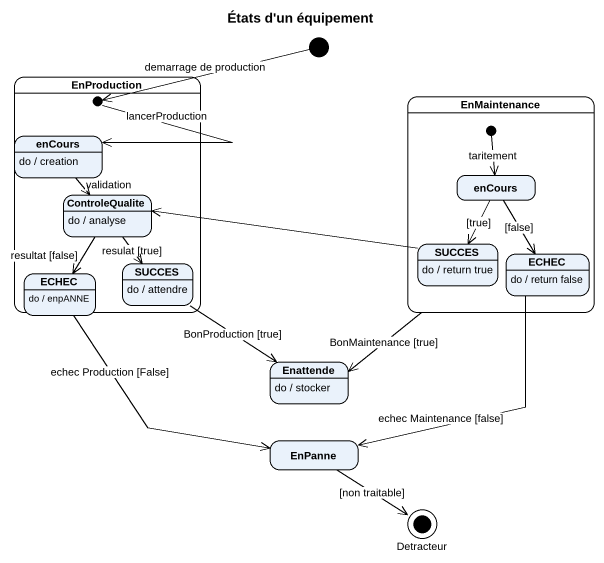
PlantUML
@startuml
title États d'un équipement
hide empty description
state initial1 <<start>>
state EnProduction {
  state initial2 <<start>>
  state enCours
  enCours : do / creation
  state ControleQualite
  ControleQualite : do / analyse
  state SUCCES
  SUCCES : do / attendre
  state "ECHEC" as ECHEC_2
  ECHEC_2 : do / enpANNE
}
state EnMaintenance {
  state "enCours" as enCours_2
  state "SUCCES" as SUCCES_2
  SUCCES_2 : do / return true
  state ECHEC
  ECHEC : do / return false
  [*] --> enCours_2 : taritement
}
state Enattende
Enattende : do / stocker
state EnPanne
state Detracteur <<end>>
initial1 -left-> initial2 : demarrage de production
initial2 --> enCours : lancerProduction
EnMaintenance --> Enattende : BonMaintenance [true]
enCours --> ControleQualite : validation
enCours_2 --> SUCCES_2 : [true]
enCours_2 --> ECHEC : [false]
ControleQualite --> SUCCES : resulat [true]
ControleQualite --> ECHEC_2 : resultat [false]
SUCCES --> Enattende : BonProduction [true]
SUCCES_2 -left-> ControleQualite
ECHEC --> EnPanne : echec Maintenance [false]
ECHEC_2 --> EnPanne : echec Production [False]
EnPanne --> Detracteur : [non traitable]
@enduml
